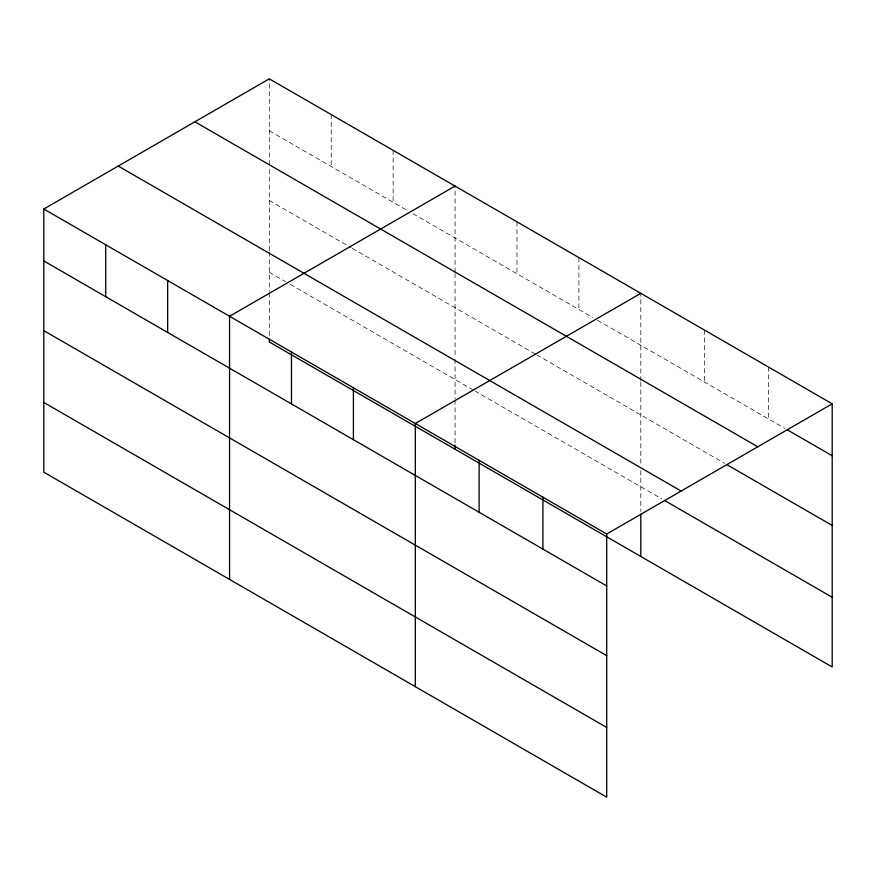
<?xml version="1.0" encoding="UTF-8"?>
<svg xmlns="http://www.w3.org/2000/svg" width="876" height="876" viewBox="0 0 876 876"><rect width="100%" height="100%" fill="white"/><g stroke="black" fill="none" stroke-linecap="round" stroke-linejoin="round"><path stroke-width="0.66" stroke-dasharray="4.38 3.29" d="M269.293 250.602L269.293 166.287M269.293 164.918L269.293 78.84M455.049 273.542L455.049 357.846M455.049 272.173L455.049 186.084M640.816 382.155L640.816 465.09M640.816 380.786L640.816 293.329M269.293 130.754L408.315 211.017M412.99 213.722L592.91 317.594M597.585 320.287L784.94 428.463M269.293 200.462L351.068 247.678M352.24 248.346L535.663 354.243M536.835 354.922L724.693 463.382M269.293 272.283L285.642 281.722M290.317 284.415L473.741 390.313M474.912 390.992L662.081 499.046M768.405 367L768.405 418.914M704.611 330.164L704.611 382.078M640.816 470.511L640.816 511.376M578.894 257.588L578.894 309.502M516.971 221.836L516.971 273.75M455.049 359.204L455.049 398.657M455.049 400.025L455.049 445.128M393.127 150.333L393.127 202.246M331.205 114.581L331.205 166.506M269.293 251.949L269.293 291.412M269.293 292.781L269.293 336.515"/><path stroke-width="1.31" d="M43.8 209.025L606.707 534.021L606.707 797.16L43.8 472.175L43.8 209.025L269.293 78.84L832.2 403.825L832.2 666.975L269.293 341.979L269.293 339.253M455.049 186.084L229.556 316.269L229.556 579.419M640.816 293.329L415.323 423.513L415.323 686.664M606.707 534.021L832.2 403.825M787.305 429.831L832.2 455.75M194.877 121.797L757.784 446.793M727.058 464.751L832.2 525.458M118.216 166.057L681.123 491.053M664.435 500.415L832.2 597.268M43.8 260.939L606.707 585.934M43.8 330.646L606.707 655.642M43.8 402.467L606.707 727.452M640.816 514.113L640.816 556.479M542.912 497.185L542.912 549.099M479.117 460.349L479.117 512.263M455.049 445.128L455.049 449.235M353.4 387.772L353.4 439.686M291.478 352.021L291.478 403.935M167.644 280.517L167.644 332.431M105.722 244.776L105.722 296.69"/></g></svg>
